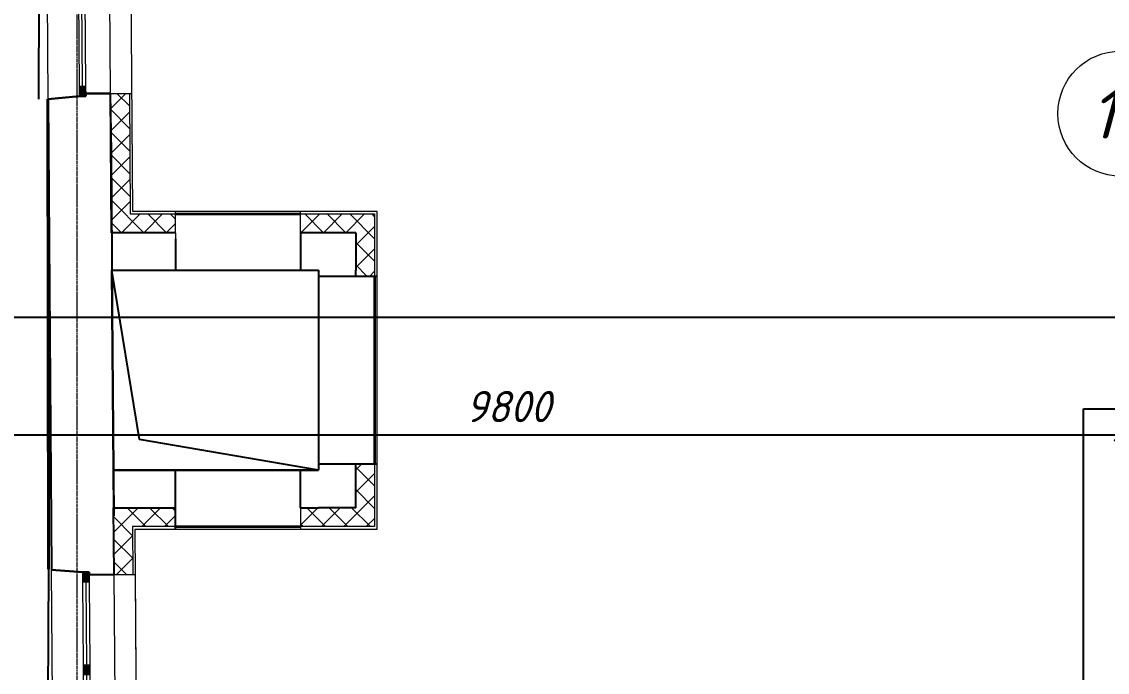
# Model space of a CAD drawing. Header units: millimetres. Extents: x -10178924 to 11692288, y -947381 to 58396.
# Drawn here: x 861789 to 870477, y -904058 to -898856 of the extents above; entities that cross this region are included whole.
import ezdxf
from ezdxf.enums import TextEntityAlignment as Align

# ---------------------------------------------------------------- set-up
doc = ezdxf.new("R2010")
doc.units = ezdxf.units.MM
doc.linetypes.add('осевая', pattern=[50.8, 31.75, -6.35, 6.35, -6.35])
doc.layers.add('PDF _Стены краска9010', color=7, linetype='Continuous')
doc.layers.add('PDF _Стены отделка', color=7, linetype='Continuous', true_color=0xb505c2)
for name, color, linetype, lineweight in [('Отделка СТЕН', 6, 'Continuous', 13), ('Размеры осевые', 153, 'Continuous', 9), ('Стены.1', 7, 'Continuous', 25)]:
    doc.layers.add(name, color=color, linetype=linetype, lineweight=lineweight)
doc.styles.add('PDF ISOCPEUR Italic', font='isocpeui.ttf')
doc.styles.add('Текст_М100', font='GOST_Common Italic.ttf', dxfattribs={"height": 250})
doc.linetypes.add('зигзаг', pattern='A,0.00254,-5.08,[131,ltypeshp.shx,S=5.08,R=0,X=-5.08,Y=0],-10.16,[131,ltypeshp.shx,S=5.08,R=180,X=5.08,Y=0],-5.08', length=20.32254)
doc.dimstyles.new('Размеры_М100', dxfattribs={"dimtxt": 250, "dimasz": 100, "dimexe": 100, "dimexo": 100, "dimgap": 100, "dimtad": 1, "dimrnd": 5, "dimtxsty": 'Текст_М100', "dimblk": 'ARCHTICK', "dimcen": 250, "dimdle": 100, "dimadec": 0, "dimazin": 2, "dimtfac": 1, "dimtmove": 1, "dimatfit": 3, "dimfxl": 1, "dimarcsym": 0})

# ---------------------------------------------------------------- blocks, each defined once
blk = doc.blocks.new('Трехстворчатое Окно 22_5')
at = {"layer": 'Стены.1', "linetype": 'Continuous', "lineweight": 0}
for points in [[(-1310, 0), (-1310, -50), (-1230, -50), (-1230, 0)], [(-423.3, -50), (-423.3, 0), (-463.3, 0), (-463.3, -50)], [(-423.3, 0), (-423.3, -50), (-383.3, -50), (-383.3, 0)], [(423.3, -50), (423.3, 0), (383.3, 0), (383.3, -50)], [(423.3, 0), (423.3, -50), (463.3, -50), (463.3, 0)], [(1310, -50), (1310, 0), (1230, 0), (1230, -50)]]:
    blk.add_hatch(color=256, dxfattribs=at).paths.add_polyline_path(points)
at = {"layer": 'Стены.1', "linetype": 'Continuous', "lineweight": 5}
for p, q in [((-1331.9, 250), (1331.9, 250)), ((-1230, 0), (-463.3, 0)), ((-383.3, 0), (383.3, 0)), ((463.3, 0), (1230, 0)), ((-1230, -25), (-463.3, -25)), ((-463.3, -50), (-1230, -50)), ((-383.3, -25), (383.3, -25)), ((383.3, -50), (-383.3, -50)), ((463.3, -25), (1230, -25)), ((1230, -50), (463.3, -50)), ((-1290, -250), (1290, -250))]:
    blk.add_line(p, q, dxfattribs=at)
at = {"layer": 'Стены.1', "linetype": 'Continuous', "lineweight": 30}
for p, q in [((-1310, 0), (-1331.9, 250)), ((1310, 0), (1331.9, 250)), ((-1310, -50), (-1310, 0)), ((-1310, -50), (-1310, 0)), ((1310, -50), (1310, 0)), ((1310, -50), (1310, 0)), ((-1290, -50), (-1310, -50)), ((-1290, -50), (-1310, -50)), ((-1290, -250), (-1290, -50)), ((1290, -50), (1310, -50)), ((1290, -50), (1310, -50)), ((1290, -250), (1290, -50))]:
    blk.add_line(p, q, dxfattribs=at)
at = {"layer": 'Стены.1', "linetype": 'Continuous', "lineweight": 20}
for p, q in [((-1310, 0), (-1230, 0)), ((-1230, 0), (-1230, -50)), ((-463.3, -50), (-463.3, 0)), ((-463.3, 0), (-423.3, 0)), ((-423.3, 0), (-383.3, 0)), ((-383.3, 0), (-383.3, -50)), ((383.3, -50), (383.3, 0)), ((383.3, 0), (423.3, 0)), ((423.3, 0), (463.3, 0)), ((463.3, 0), (463.3, -50)), ((1230, -50), (1230, 0)), ((1230, 0), (1310, 0)), ((-1230, -50), (-1310, -50)), ((-423.3, -50), (-463.3, -50)), ((-383.3, -50), (-423.3, -50)), ((423.3, -50), (383.3, -50)), ((463.3, -50), (423.3, -50)), ((1310, -50), (1230, -50))]:
    blk.add_line(p, q, dxfattribs=at)
blk = doc.blocks.new('Трехстворчатое Окно 22_7')
at = {"layer": 'Стены.1', "linetype": 'Continuous', "lineweight": 0}
for points in [[(-1150, 0), (-1150, -50), (-1070, -50), (-1070, 0)], [(-370, -50), (-370, 0), (-410, 0), (-410, -50)], [(-370, 0), (-370, -50), (-330, -50), (-330, 0)], [(370, -50), (370, 0), (330, 0), (330, -50)], [(370, 0), (370, -50), (410, -50), (410, 0)], [(1150, -50), (1150, 0), (1070, 0), (1070, -50)]]:
    blk.add_hatch(color=256, dxfattribs=at).paths.add_polyline_path(points)
at = {"layer": 'Стены.1', "linetype": 'Continuous', "lineweight": 5}
for p, q in [((-1171.9, 250), (1171.9, 250)), ((-1070, 0), (-410, 0)), ((-330, 0), (330, 0)), ((410, 0), (1070, 0)), ((-1070, -25), (-410, -25)), ((-410, -50), (-1070, -50)), ((-330, -25), (330, -25)), ((330, -50), (-330, -50)), ((410, -25), (1070, -25)), ((1070, -50), (410, -50)), ((-1130, -250), (1130, -250))]:
    blk.add_line(p, q, dxfattribs=at)
at = {"layer": 'Стены.1', "linetype": 'Continuous', "lineweight": 30}
for p, q in [((-1150, 0), (-1171.9, 250)), ((1150, 0), (1171.9, 250)), ((-1150, -50), (-1150, 0)), ((-1150, -50), (-1150, 0)), ((1150, -50), (1150, 0)), ((1150, -50), (1150, 0)), ((-1130, -50), (-1150, -50)), ((-1130, -50), (-1150, -50)), ((-1130, -250), (-1130, -50)), ((1130, -50), (1150, -50)), ((1130, -50), (1150, -50)), ((1130, -250), (1130, -50))]:
    blk.add_line(p, q, dxfattribs=at)
at = {"layer": 'Стены.1', "linetype": 'Continuous', "lineweight": 20}
for p, q in [((-1150, 0), (-1070, 0)), ((-1070, 0), (-1070, -50)), ((-410, -50), (-410, 0)), ((-410, 0), (-370, 0)), ((-370, 0), (-330, 0)), ((-330, 0), (-330, -50)), ((330, -50), (330, 0)), ((330, 0), (370, 0)), ((370, 0), (410, 0)), ((410, 0), (410, -50)), ((1070, -50), (1070, 0)), ((1070, 0), (1150, 0)), ((-1070, -50), (-1150, -50)), ((-370, -50), (-410, -50)), ((-330, -50), (-370, -50)), ((370, -50), (330, -50)), ((410, -50), (370, -50)), ((1150, -50), (1070, -50))]:
    blk.add_line(p, q, dxfattribs=at)
blk = doc.blocks.new('_ArchTick')
at = {"color": 0, "linetype": 'ByBlock', "const_width": 0.15}
blk.add_lwpolyline([(-0.5, -0.5), (0.5, 0.5)], dxfattribs=at)
blk = doc.blocks.new('*D2502')
at = {"layer": 'Defpoints', "color": 0, "ltscale": 100, "transparency": 16777216}
for p in [(-7000, -26444.9), (61000, -26444.9), (61000, -26928.2)]:
    blk.add_point(p, dxfattribs=at)
at = {"layer": 'Размеры осевые', "color": 0, "lineweight": -2, "ltscale": 100, "transparency": 16777216}
for p, q in [((-7000, -26544.9), (-7000, -27028.2)), ((61000, -26544.9), (61000, -27028.2)), ((-7100, -26928.2), (61100, -26928.2))]:
    blk.add_line(p, q, dxfattribs=at)
at = {"layer": 'Размеры осевые', "color": 0, "lineweight": -2, "ltscale": 100, "transparency": 16777216, "xscale": 100, "yscale": 100, "zscale": 100, "rotation": 180}
blk.add_blockref('_ArchTick', (-7000, -26928.2), dxfattribs=at)
at = {"layer": 'Размеры осевые', "color": 0, "lineweight": -2, "ltscale": 100, "transparency": 16777216, "xscale": 100, "yscale": 100, "zscale": 100}
blk.add_blockref('_ArchTick', (61000, -26928.2), dxfattribs=at)
at = {"layer": 'Размеры осевые', "color": 0, "ltscale": 100, "transparency": 16777216, "insert": (27000, -26703.2), "char_height": 250, "attachment_point": 5, "style": 'Текст_М100'}
blk.add_mtext('68000', dxfattribs=at)
blk = doc.blocks.new('*D2508')
at = {"layer": 'Defpoints', "color": 0, "ltscale": 100, "transparency": 16777216}
for p in [(27000, -27248.7), (36800, -27248.7), (36800, -27867.7)]:
    blk.add_point(p, dxfattribs=at)
at = {"layer": 'Размеры осевые', "color": 0, "lineweight": -2, "ltscale": 100, "transparency": 16777216}
for p, q in [((27000, -27348.7), (27000, -27967.7)), ((36800, -27348.7), (36800, -27967.7)), ((26900, -27867.7), (36900, -27867.7))]:
    blk.add_line(p, q, dxfattribs=at)
at = {"layer": 'Размеры осевые', "color": 0, "lineweight": -2, "ltscale": 100, "transparency": 16777216, "xscale": 100, "yscale": 100, "zscale": 100, "rotation": 180}
blk.add_blockref('_ArchTick', (27000, -27867.7), dxfattribs=at)
at = {"layer": 'Размеры осевые', "color": 0, "lineweight": -2, "ltscale": 100, "transparency": 16777216, "xscale": 100, "yscale": 100, "zscale": 100}
blk.add_blockref('_ArchTick', (36800, -27867.7), dxfattribs=at)
at = {"layer": 'Размеры осевые', "color": 0, "ltscale": 100, "transparency": 16777216, "insert": (31900, -27642.7), "char_height": 250, "attachment_point": 5, "style": 'Текст_М100'}
blk.add_mtext('9800', dxfattribs=at)
blk = doc.blocks.new('A$Cad086cf1')
at = {"layer": 'Отделка СТЕН', "true_color": 0x636466, "transparency": 33554687}
h = blk.add_hatch(dxfattribs=at)
h.set_pattern_fill('ANSI37', color=251, scale=40)
h.set_pattern_definition([(45, (-14424.51, -64300.89), (-89.80256, 89.80256), []), (135, (-14424.51, -64300.89), (-89.80256, -89.80256), [])])
h.paths.add_polyline_path([(29237.578, -26252.082), (29237.578, -26102.082), (28876.258, -26102.173), (28869.254, -25138.043), (28718.954, -25138.043), (28727.344, -26252.082)])
h.paths.add_polyline_path([(29237.578, -28602.584), (29237.578, -28452.584), (28743.329, -28452.584), (28747.202, -28985.688), (28897.202, -28985.688), (28894.419, -28602.584)])
h.paths.add_polyline_path([(30681.349, -26602.082), (30831.349, -26602.082), (30831.349, -26102.082), (30237.578, -26102.082), (30237.578, -26252.082), (30681.349, -26252.082)])
h.paths.add_polyline_path([(30831.349, -28102.082), (30681.349, -28102.082), (30681.349, -28452.584), (30237.578, -28452.584), (30237.578, -28602.584), (30831.349, -28602.584)])
at = {"layer": 'Defpoints', "color": 251, "linetype": 'Continuous', "true_color": 0x636466, "transparency": 33554687}
for p, q in [((36503.997, -30034.558), (36503.997, -27661.345)), ((36503.997, -27661.345), (42668.827, -27661.345))]:
    blk.add_line(p, q, dxfattribs=at)
at = {"layer": 'PDF _Стены краска9010', "color": 251, "true_color": 0x636466, "transparency": 33554585}
for p, q in [((28153.721, -22512.036), (28141.366, -25185.617)), ((28141.366, -25185.617), (28141.366, -25185.617)), ((28221.941, -28942.6), (28209.586, -31810.437))]:
    blk.add_line(p, q, dxfattribs=at)
at = {"layer": 'PDF _Стены отделка', "color": 251, "linetype": 'зигзаг', "lineweight": 40, "ltscale": 0.1, "true_color": 0x636466, "transparency": 33554610}
for p in [(28215.515, -25183.859), (28221.941, -28942.6)]:
    blk.add_line(p, (28221.941, -28942.6), dxfattribs=at)
at = {"layer": 'Отделка СТЕН', "color": 251, "true_color": 0x636466, "transparency": 33554687}
for p, q in [((28718.954, -25138.043), (28888.954, -25138.043)), ((29237.578, -26252.082), (29237.578, -26082.082)), ((29237.578, -26252.082), (29237.578, -26082.082)), ((30237.578, -26252.082), (30237.578, -26082.082)), ((29237.578, -26252.082), (29237.578, -26302.082)), ((30237.578, -28452.584), (30237.578, -28622.584)), ((28747.202, -28985.688), (28917.202, -28985.688)), ((28747.202, -28985.688), (28917.202, -28985.688))]:
    blk.add_line(p, q, dxfattribs=at)
for points in [[(30237.578, -28622.584), (30851.349, -28622.584), (30851.349, -26082.082), (28896.113, -26082.082), (28823.103, -16032.111), (30670.503, -16032.111), (30670.503, -12326.906), (54439.391, -12326.906)], [(28869.254, -25138.043), (28876.258, -26102.082), (29237.578, -26102.082)], [(30237.578, -26102.082), (30831.349, -26102.082), (30831.349, -28602.584), (30237.578, -28602.584)], [(29037.578, -28602.584), (28894.419, -28602.584), (28897.202, -28985.688)], [(29237.578, -28602.584), (28894.419, -28602.584), (28897.202, -28985.688)], [(28936.907, -31698.119), (28914.564, -28622.584), (30237.578, -28622.584)], [(28936.907, -31698.119), (28917.202, -28985.688)]]:
    blk.add_lwpolyline(points, dxfattribs=at)
at = {"layer": 'Размеры осевые', "color": 251, "linetype": 'осевая', "ltscale": 0.5, "true_color": 0x636466, "transparency": 33554687}
blk.add_line((28450, -58512.867), (28450, -4812.867), dxfattribs=at)
at = {"layer": 'Размеры осевые', "color": 251, "ltscale": 100, "true_color": 0x636466, "transparency": 33554687}
blk.add_circle((36800, -25300), 500, dxfattribs=at)
at = {"layer": 'Стены.1', "color": 251, "linetype": 'Continuous', "true_color": 0x636466, "transparency": 33554687}
for p, q in [((28469.402, -25159.859), (28219.568, -25183.547)), ((28519.401, -25159.496), (28469.402, -25159.859)), ((28719.25, -25138.043), (28519.256, -25139.496)), ((28519.256, -25139.496), (28519.401, -25159.496)), ((29237.578, -26302.082), (29237.578, -26552.082)), ((30237.578, -26252.082), (30237.578, -26302.082)), ((30237.578, -26302.082), (30237.578, -26552.082)), ((28729.523, -26552.082), (28743.788, -28515.688)), ((28729.523, -26552.082), (28741.15, -28152.584)), ((28950.458, -27906.92), (28729.523, -26552.082)), ((30381.349, -28152.584), (28950.458, -27906.92)), ((28741.15, -28152.584), (30237.578, -28152.584)), ((29237.578, -28622.584), (29237.578, -28152.584)), ((30237.578, -28152.584), (30381.349, -28152.584)), ((30237.578, -28402.584), (30237.578, -28152.584)), ((30237.578, -28452.584), (30237.578, -28402.584)), ((28497.064, -28967.504), (28246.911, -28947.449)), ((28497.064, -28967.504), (28246.911, -28947.449)), ((28547.062, -28967.141), (28497.064, -28967.504)), ((28547.062, -28967.141), (28497.064, -28967.504)), ((28547.208, -28987.14), (28547.062, -28967.141)), ((28547.208, -28987.14), (28547.062, -28967.141)), ((28747.202, -28985.687), (28547.208, -28987.14)), ((28747.202, -28985.687), (28547.208, -28987.14))]:
    blk.add_line(p, q, dxfattribs=at)
at = {"layer": 'Стены.1', "color": 251, "linetype": 'Continuous', "true_color": 0x636466, "transparency": 33554687, "flags": 128}
for points in [[(28219.568, -25183.547), (28246.911, -28947.449)], [(28727.344, -25608.043), (28719.25, -25138.043)], [(28727.344, -26252.082), (28719.25, -25138.043)], [(28743.788, -28515.688), (28727.344, -25608.043)], [(29037.578, -26252.082), (28727.344, -26252.082)], [(29237.578, -26252.082), (28727.344, -26252.082)], [(30681.349, -26252.082), (30237.578, -26252.082)], [(30681.349, -26252.082), (30681.349, -26552.082)], [(28741.15, -28152.584), (28729.523, -26552.082)], [(28729.523, -26552.082), (30237.578, -26552.082)], [(30237.578, -26552.082), (30381.349, -26552.082)], [(30381.349, -26552.082), (30381.349, -28152.584)], [(30681.349, -26602.082), (30681.349, -26552.082)], [(30851.349, -26602.082), (30381.349, -26602.082)], [(30851.349, -28102.082), (30381.349, -28102.082)], [(30681.349, -28452.584), (30681.349, -28102.082)], [(30237.578, -28152.584), (28741.15, -28152.584)], [(30381.349, -28152.584), (30237.578, -28152.584)], [(28747.202, -28985.688), (28743.329, -28452.584)], [(28743.329, -28452.584), (29237.578, -28452.584)], [(28747.202, -28985.688), (28743.329, -28452.584)], [(28743.329, -28452.584), (29237.578, -28452.584)], [(30237.578, -28452.584), (30381.349, -28452.584)], [(30681.349, -28452.584), (30381.349, -28452.584)]]:
    blk.add_lwpolyline(points, dxfattribs=at)
at = {"layer": 'Стены.1', "color": 251, "lineweight": 35, "ltscale": 0.1, "true_color": 0x636466, "transparency": 33554687}
for points in [[(29237.578, -26102.082), (30237.578, -26102.082)], [(30831.349, -26602.082), (30831.349, -28102.082)], [(29237.578, -28602.584), (30237.578, -28602.584)]]:
    blk.add_lwpolyline(points, dxfattribs=at)
at = {"layer": 'Стены.1', "color": 251, "linetype": 'Continuous', "true_color": 0x636466, "transparency": 33554687, "zscale": 1000, "rotation": 90.41622753495656}
for name, p in [('Трехстворчатое Окно 22_5', (28459.886, -23849.894)), ('Трехстворчатое Окно 22_7', (28505.418, -30117.474))]:
    blk.add_blockref(name, p, dxfattribs=at)
at = {"layer": 'Размеры осевые', "color": 251, "ltscale": 100, "true_color": 0x636466, "transparency": 33554687, "style": 'PDF ISOCPEUR Italic'}
blk.add_text('16', height=400, dxfattribs=at).set_placement((36800, -25300), align=Align.MIDDLE_CENTER)
at = {"layer": 'Размеры осевые', "color": 251, "ltscale": 100, "true_color": 0x636466, "transparency": 33554687}
for base, p1, p2, picture, middle in [((61000, -26928.154), (-7000, -26444.862), (61000, -26444.862), '*D2502', (27000, -26703.154)), ((36800, -27867.723), (27000, -27248.656), (36800, -27248.656), '*D2508', (31900, -27642.723))]:
    dim = blk.add_linear_dim(base=base, p1=p1, p2=p2, dimstyle='Размеры_М100', dxfattribs=at)
    dim.commit()
    dim.dimension.update_dxf_attribs({"geometry": picture, "text_midpoint": middle})

msp = doc.modelspace()

# ---------------------------------------------------------------- block references
msp.add_blockref('A$Cad086cf1', (833781.5, -874290.7))

doc.saveas('drawing.dxf')
